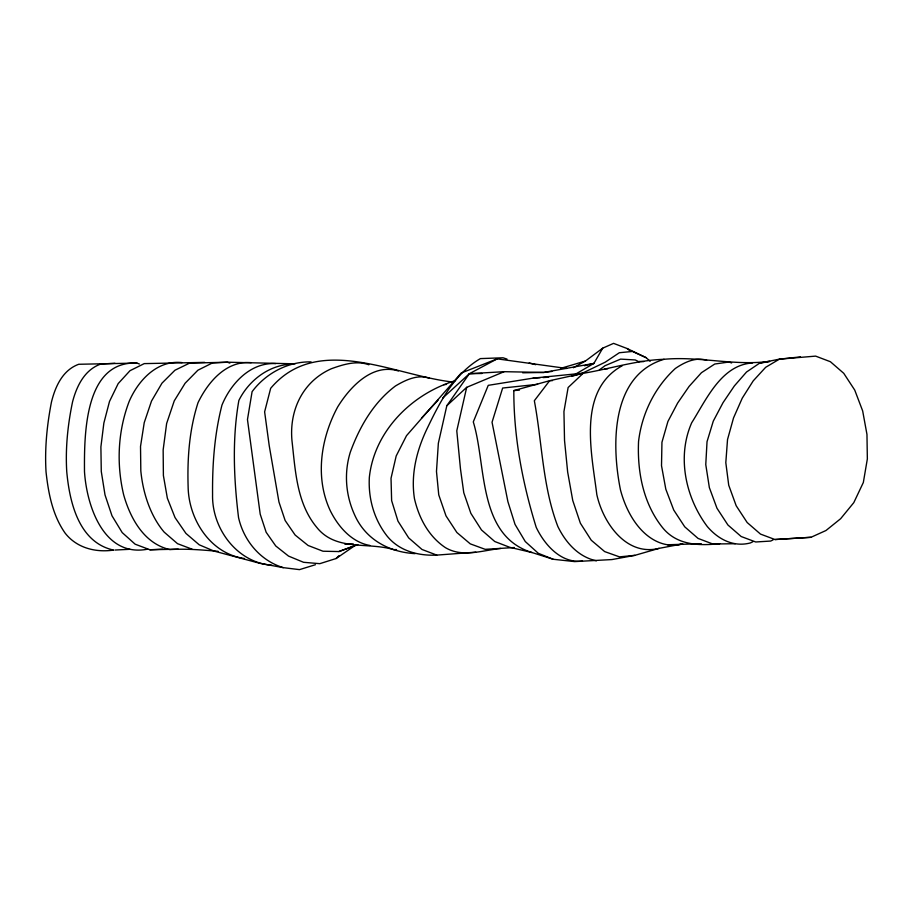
<?xml version="1.0" encoding="UTF-8"?>
<svg xmlns="http://www.w3.org/2000/svg" width="913" height="913" viewBox="0 0 913 913"><rect width="100%" height="100%" fill="white"/><g stroke="black" fill="none" stroke-linecap="round" stroke-linejoin="round"><path stroke-width="1.37" d="M566.733 368.464L497.186 358.855L469.373 373.702L446.811 405.737L438.354 443.227L436.482 471.462L438.754 494.88L446.001 515.879L456.877 532.496L470.275 543.863L485.18 549.329L514.407 547.526M551.874 371.443L543.726 372.447L504.136 371.682L466.691 387.329L456.785 430.799L460.483 468.985L463.781 492.758L470.857 513.334L481.482 529.962L494.766 541.523L509.694 547.286L532.017 552.536L553.21 559.27L574.619 561.598L611.972 559.566L634.877 555.344L659.095 548.359L682.741 543.874A90.136 56.823 89.4 0 1 674.456 545.164M507.012 359.094L503.017 357.782L480.386 358.604C454.548 373.748 440.351 401.127 427.786 427.204C416.933 449.333 410.576 473.893 414.445 498.578C418.873 517.968 428.608 536.467 445.51 547.697C462.708 557.82 482.418 550.356 500.723 548.451M650.159 361.286L646.107 357.656L627.208 348.561L613.57 343.368L602.751 348.15L593.895 363.408L575.053 374.444M497.186 358.855L461.225 373.018L406.513 435.672L396.185 455.986L391.026 478.264L391.631 500.632L397.977 521.152L408.67 537.894L422.011 549.478L436.768 555.104L475.833 552.182M421.521 418.086L438.16 400.065M311.128 361.902C288.177 361.331 265.672 373.371 252.091 391.688L247.469 419.558L260.205 514.167L266.151 532.256L275.749 545.963L288.519 556.085L303.538 562.294L319.79 563.675L336.087 558.528L338.928 555.686M769.533 361.343C734.383 366.102 699.381 356.036 664.093 359.288C636.555 360.224 610.204 368.806 583.145 373.337L568.126 387.511L563.937 411.569L564.531 440.488L567.658 472.032L572.748 500.484L580.371 523.206L591.27 540.245L604.657 551.589L619.505 556.873L634.877 555.344M446.811 405.737L466.691 387.329M442.759 398.022L469.373 373.702L504.136 371.682M599.316 369.959L604.999 365.714L620.6 359.117L635.277 359.962L639.077 361.845M573.33 367.745L585.416 361.034L602.751 348.15M622.449 365.611C576.959 390.513 591.658 452.711 596.817 494.572C603.002 522.727 626.192 556.565 659.095 548.359M336.087 558.528L354.815 545.666L338.883 551.555L322.997 551.224L308.103 545.483L295.139 535.041L285.153 520.524L278.956 502.002L269.209 445.59L264.622 411.843L270.659 388.333C317.872 332.321 395.009 375.973 453.613 382.113M800.45 356.892L779.405 359.151L765.665 367.3L753.214 380.869L742.269 398.136L733.527 417.937L727.524 439.564L725.812 462.651L728.722 485.202L736.175 505.734L747.176 522.533L760.495 534.094L775 539.526L810.972 537.301L825.98 530.51L840.633 518.71L853.803 502.629L863.333 482.509L867.35 458.931L866.962 434.417L862.671 410.941L854.739 390.091L843.738 373.303L830.396 361.719L815.629 356.116L779.405 359.151L759.684 363.112L746.526 372.013L734.36 385.937L723.016 402.69L713.281 421.133L707.027 441.698L705.772 464.591L709.355 487.599L716.979 508.244L727.923 524.998L741.173 536.524L755.724 541.98L770.675 541.055L773.117 539.88M752.905 541.717L750.475 542.904A89.463 56.412 89.4 0 1 707.324 526.573C685.537 497.585 676.727 456.683 691.712 422.742C706.274 399.723 721.373 364.721 752.563 362.986M571.561 376.418L582.277 373.246L605.262 362.153L619.334 352.738L632.424 351.448L646.107 357.656M455.553 380.63C412.083 393.56 374.239 431.027 369.343 477.362C368.167 498.441 374.033 519.474 387.158 536.148C399.289 551.041 418.234 555.96 436.768 555.104M664.093 359.288C610.557 375.209 611.482 445.555 620.486 489.996A89.075 56.15 89.4 0 0 652.738 539.263A90.136 56.823 89.4 0 0 670.279 545.084M338.883 551.555L357.839 544.639M315.442 564.713L299.51 569.632L283.258 567.646L259.885 563.321L213.984 551.064L199.228 544.81L185.932 533.409L175.022 517.568L167.341 498.144L163.393 475.502L163.153 449.892L166.634 423.484L174.257 400.864L185.111 383.243L197.893 370.21L212.284 363.02L227.394 362.199L295.07 363.831M560.936 368.293L585.416 361.034M582.483 561.05C561.244 563.743 544.582 544.901 536.228 527.372C522.533 483.228 513.688 436.939 513.825 390.581L549.649 380.698L583.145 373.337M584.434 365.748L593.895 363.408L543.726 372.447L522.681 372.801M582.277 373.246L533.089 378.13L488.25 385.343L473.288 421.909C486.629 465.299 477.351 535.68 532.017 552.536M759.684 363.112L769.545 361.582M537.586 384.327L502.641 388.036L492.05 422.228L507.902 501.671L515.023 524.382L525.26 541.535L538.316 553.312L553.21 559.27M443.718 384.693L446.537 384.407M513.825 390.581L519.429 390.125M275.715 363.614C250.493 362.176 230.875 383.403 221.973 405.064C214.464 434.28 212.295 464.466 212.569 494.561C211.736 528.399 236.969 562.75 271.96 565.238M251.178 362.678C226.139 360.418 207.913 382.216 198.03 402.667C189.276 429.772 187.245 458.36 188.124 486.675C188.557 519.371 210.412 553.849 244.501 558.505M775 539.526L810.972 537.301M533.089 378.13L540.165 377.72M542.995 377.56L548.656 377.229M114.958 363.294L100.75 364.047C84.487 369.845 76.669 386.142 72.572 401.788C67.756 424.773 65.325 448.249 66.752 471.724C69.571 502.276 78.792 542.425 113.577 550.094C95.545 552.73 76.669 547.96 65.108 533.101C52.532 515.149 48.389 493.305 46.038 471.93C44.634 448.466 46.974 425.013 51.47 401.994C55.305 386.496 62.643 370.119 78.712 364.276L136.939 363.077L139.381 364.013M136.939 363.077C84.247 360.818 84.236 435.113 84.487 471.576C86.655 505.928 103.82 557.786 147.78 549.158M182.052 362.609C157.298 359.779 138.274 380.344 129.235 401.275C117.834 430.982 116.316 463.872 123.643 494.755C130.251 518.322 144.186 543.783 169.955 549.592C186.081 548.542 202.104 549.934 218.15 551.326M229.848 363.123L227.394 362.199L189.505 363.157L174.931 370.244L161.978 383.163L151.512 401.047L144.231 422.651L140.522 446.434L140.819 470.891A92.647 58.409 89.4 0 0 164.18 532.131L177.533 543.68L192.221 549.238M204.683 362.381L144.243 363.614L129.988 370.701L118.176 383.608L109.503 401.458L103.865 423.05L100.898 446.914L101.275 471.439L105.018 494.926L111.991 515.788L122.194 532.587L135.135 544.182L149.926 549.774L162.651 549.147M178.275 549.17L149.926 549.774M701.264 543.692L667.529 544.764M719.752 543.68C698.582 545.94 676.442 545.312 662.119 527.075C643.14 503.006 637.206 471.519 638.552 441.493C641.782 413.794 654.712 387.363 675.346 368.475C684.362 362.278 695.626 356.903 706.651 360.19M114.947 550.037L129.931 549.306M289.444 364.264C267.657 365.965 248.45 381.098 238.875 400.419C232.05 438.993 233.796 478.846 238.544 517.568C243.714 540.667 260.319 560.662 283.258 567.646M396.527 549.558L393.754 549.649C367.665 541.751 335.836 551.498 316.64 527.223C296.645 503.131 295.39 470.537 291.989 440.842C289.101 410.371 302.637 381.577 331.225 368.795C343.037 364.515 356.549 360.247 368.875 364.778M344.852 544.182L353.308 543.931M552.491 380.618L549.649 380.698L534.333 400.727C542.219 442.622 542.448 486.321 557.854 526.504C565.649 542.516 578.34 556.953 596.429 560.81M469.373 373.702L481.996 373.485M735.353 543.714L712.848 544.022L698.08 538.43L684.75 526.835L673.737 510.047L665.817 489.208L661.514 465.721L661.948 442.257L667.917 421.475L677.651 403.021L689.098 386.404L701.446 372.698L714.776 364.013L728.996 362.016L731.633 362.963M604.908 368.829L607.693 368.818M639.488 361.388L643.699 361.616M415.095 553.643C389.041 552.16 365.565 539.48 354.666 514.966C345.639 495.28 343.893 472.991 350.284 452.255C359.517 426.862 373.52 402.45 395.455 385.982C405.395 380.048 417.766 374.068 429.384 378.233M529.186 362.952L535.76 364.686M398.365 370.963C372.515 362.906 350.113 386.792 337.73 406.856C320.737 438.263 314.7 477.91 330.438 511.029A92.202 58.01 89.5 0 0 369.891 545.449M627.208 348.561L629.262 350.295"/></g></svg>
